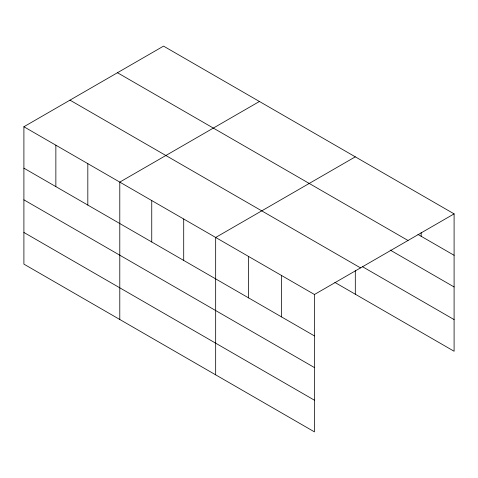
<?xml version="1.0" encoding="UTF-8"?>
<svg xmlns="http://www.w3.org/2000/svg" width="478" height="478" viewBox="0 0 478 478"><rect width="100%" height="100%" fill="white"/><g stroke="black" fill="none" stroke-linecap="round" stroke-linejoin="round"><path stroke-width="0.72" d="M23.9 126.748L314.458 294.496L314.458 431.879L23.9 264.125L23.9 126.748L163.542 46.121L454.1 213.875L454.1 351.252L334.857 282.408M259.429 101.479L119.787 182.106L119.787 319.483M355.309 156.838L215.668 237.464L215.668 374.842M314.458 294.496L454.1 213.875M417.939 234.423L454.1 255.294M117.463 72.728L408.021 240.482M390.179 250.06L454.1 286.961M362.414 266.652L454.1 319.591M69.979 100.141L360.537 267.895M23.9 168.166L314.458 335.92M23.9 199.834L314.458 367.582M23.9 232.457L314.458 400.211M421.172 232.589L421.172 236.287M355.309 270.656L355.309 294.221M281.53 275.483L281.53 316.908M248.596 256.471L248.596 297.896M183.707 219.008L183.707 260.432M151.747 200.557L151.747 241.976M87.821 163.649L87.821 205.074M55.86 145.198L55.86 186.617"/></g></svg>
